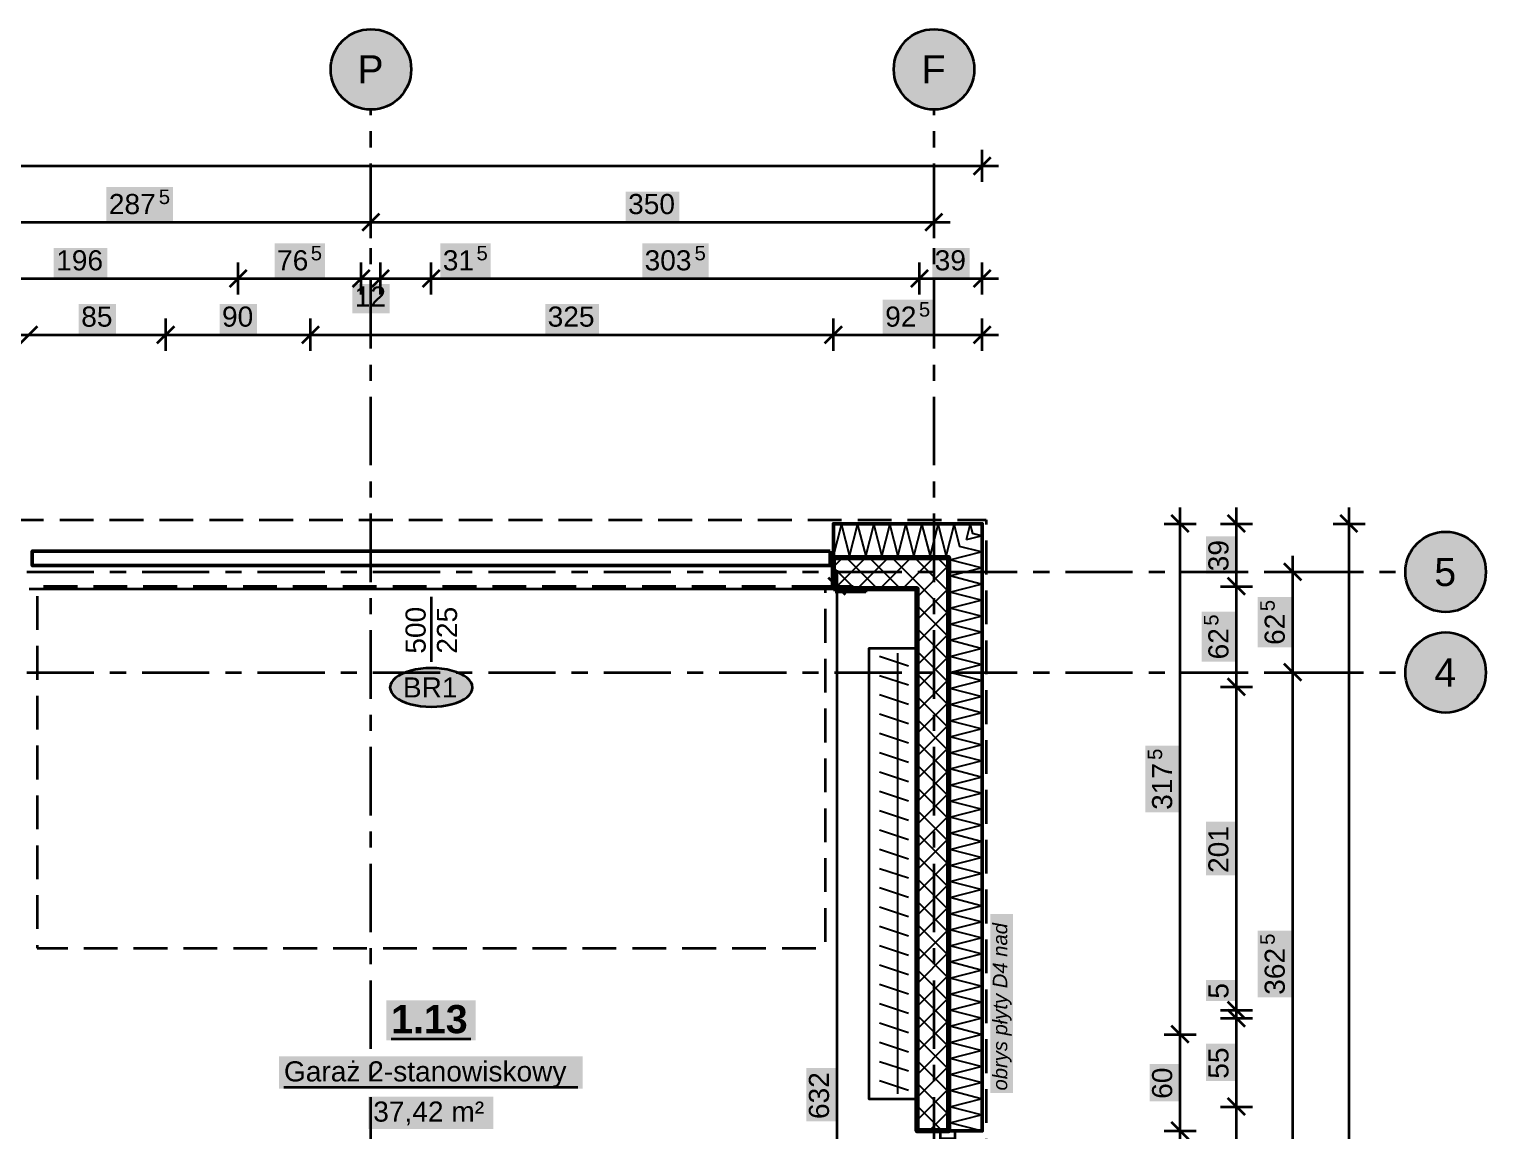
# Model space of a CAD drawing. Header units: metres. Extents: x -6.2 to 22.3, y -6.3 to 13.3.
# Drawn here: x 12.75 to 21.8, y 5.9 to 12.75 of the extents above; entities that cross this region are included whole.
import ezdxf

# ---------------------------------------------------------------- set-up
doc = ezdxf.new("R2010")
doc.units = ezdxf.units.M
doc.linetypes.add('KRESKOWA', pattern=[5.25, 4.2, -1.05])
doc.linetypes.add('PUNKTOWA', pattern=[10.5, 8.4, -1.05, 0, -1.05])
for name, color, linetype, lineweight in [('A-DRZWI', 3, 'Continuous', 35), ('A-KRESKOWANIE', 8, 'Continuous', 18), ('A-MASKA', 7, 'Continuous', 18), ('A-MEBLE', 8, 'Continuous', 18), ('A-NAD-CIECIEM', 8, 'KRESKOWA', 25), ('A-OPISY', 2, 'Continuous', 25), ('A-OSIE', 1, 'PUNKTOWA', 25), ('A-POMIESZCZENIA', 2, 'Continuous', 25), ('A-SCIANY-IZOL', 4, 'Continuous', 35), ('A-SCIANY-KONSTR', 7, 'Continuous', 50), ('A-WIDOK', 7, 'Continuous', 25), ('A-WYMIARY', 1, 'Continuous', 25)]:
    doc.layers.add(name, color=color, linetype=linetype, lineweight=lineweight)
doc.styles.add('PL_ARIAL', font='arial.ttf')
doc.styles.add('PL_ARIAL_B', font='arialbd.ttf')
doc.styles.add('PL_ARIAL_I', font='ariali.ttf')

msp = doc.modelspace()

# ---------------------------------------------------------------- hatches: boundary and pattern name
at = {"layer": 'A-MASKA', "true_color": 0xffffff}
for points in [[(13.2308, 11.5575), (13.6442, 11.5575), (13.6442, 11.7675), (13.2308, 11.7675)], [(16.4584, 11.5575), (16.7916, 11.5575), (16.7916, 11.74), (16.4584, 11.74)], [(14.2763, 11.2075), (14.5887, 11.2075), (14.5887, 11.4175), (14.2763, 11.4175)], [(15.3065, 11.2075), (15.6188, 11.2075), (15.6188, 11.4175), (15.3065, 11.4175)], [(16.5608, 11.2075), (16.9742, 11.2075), (16.9742, 11.4175), (16.5608, 11.4175)], [(12.9034, 11.2075), (13.2366, 11.2075), (13.2366, 11.39), (12.9034, 11.39)], [(18.364, 11.2075), (18.596, 11.2075), (18.596, 11.39), (18.364, 11.39)], [(14.759, 10.9825), (14.991, 10.9825), (14.991, 11.165), (14.759, 11.165)], [(18.0563, 10.8575), (18.3687, 10.8575), (18.3687, 11.0675), (18.0563, 11.0675)], [(13.059, 10.8575), (13.291, 10.8575), (13.291, 11.04), (13.059, 11.04)], [(13.934, 10.8575), (14.166, 10.8575), (14.166, 11.04), (13.934, 11.04)], [(15.9584, 10.8575), (16.2916, 10.8575), (16.2916, 11.04), (15.9584, 11.04)], [(20.2475, 9.364), (20.2475, 9.596), (20.065, 9.596), (20.065, 9.364)], [(20.5975, 8.9063), (20.5975, 9.2187), (20.3875, 9.2187), (20.3875, 8.9063)], [(20.2475, 8.8163), (20.2475, 9.1287), (20.0375, 9.1287), (20.0375, 8.8163)], [(19.8975, 7.8808), (19.8975, 8.2942), (19.6875, 8.2942), (19.6875, 7.8808)], [(20.2475, 7.4884), (20.2475, 7.8216), (20.065, 7.8216), (20.065, 7.4884)], [(18.8648, 6.1358), (18.8648, 7.2492), (18.725, 7.2492), (18.725, 6.1358)], [(20.5975, 6.7308), (20.5975, 7.1442), (20.3875, 7.1442), (20.3875, 6.7308)], [(20.2475, 6.7065), (20.2475, 6.8375), (20.065, 6.8375), (20.065, 6.7065)], [(20.2475, 6.209), (20.2475, 6.441), (20.065, 6.441), (20.065, 6.209)], [(17.7645, 5.9584), (17.7645, 6.2916), (17.582, 6.2916), (17.582, 5.9584)], [(19.8975, 6.084), (19.8975, 6.316), (19.715, 6.316), (19.715, 6.084)]]:
    msp.add_hatch(color=7, dxfattribs=at).paths.add_polyline_path(points)
at = {"layer": 'A-OPISY', "true_color": 0xffffff}
msp.add_hatch(color=7, dxfattribs=at).paths.add_polyline_path([(15.5067, 8.6569), (15.5045, 8.6725), (15.498, 8.6879), (15.4872, 8.7028), (15.4723, 8.7169), (15.4537, 8.7299), (15.4315, 8.7417), (15.4063, 8.7521), (15.3784, 8.7608), (15.3482, 8.7677), (15.3164, 8.7728), (15.2835, 8.7759), (15.25, 8.7769), (15.2165, 8.7759), (15.1836, 8.7728), (15.1518, 8.7677), (15.1216, 8.7608), (15.0937, 8.7521), (15.0685, 8.7417), (15.0463, 8.7299), (15.0277, 8.7169), (15.0128, 8.7028), (15.002, 8.6879), (14.9955, 8.6725), (14.9933, 8.6569), (14.9955, 8.6412), (15.002, 8.6258), (15.0128, 8.611), (15.0277, 8.5969), (15.0463, 8.5838), (15.0685, 8.572), (15.0937, 8.5617), (15.1216, 8.553), (15.1518, 8.546), (15.1836, 8.541), (15.2165, 8.5379), (15.25, 8.5369), (15.2835, 8.5379), (15.3164, 8.541), (15.3482, 8.546), (15.3784, 8.553), (15.4063, 8.5617), (15.4315, 8.572), (15.4537, 8.5838), (15.4723, 8.5969), (15.4872, 8.611), (15.498, 8.6258), (15.5045, 8.6412)])
at = {"layer": 'A-OSIE', "true_color": 0xffffff}
for points in [[(15.125, 12.5), (15.1229, 12.5326), (15.1165, 12.5647), (15.106, 12.5957), (15.0915, 12.625), (15.0733, 12.6522), (15.0518, 12.6768), (15.0272, 12.6983), (15, 12.7165), (14.9707, 12.731), (14.9397, 12.7415), (14.9076, 12.7479), (14.875, 12.75), (14.8424, 12.7479), (14.8103, 12.7415), (14.7793, 12.731), (14.75, 12.7165), (14.7228, 12.6983), (14.6982, 12.6768), (14.6767, 12.6522), (14.6585, 12.625), (14.644, 12.5957), (14.6335, 12.5647), (14.6271, 12.5326), (14.625, 12.5), (14.6271, 12.4674), (14.6335, 12.4353), (14.644, 12.4043), (14.6585, 12.375), (14.6767, 12.3478), (14.6982, 12.3232), (14.7228, 12.3017), (14.75, 12.2835), (14.7793, 12.269), (14.8103, 12.2585), (14.8424, 12.2521), (14.875, 12.25), (14.9076, 12.2521), (14.9397, 12.2585), (14.9707, 12.269), (15, 12.2835), (15.0272, 12.3017), (15.0518, 12.3232), (15.0733, 12.3478), (15.0915, 12.375), (15.106, 12.4043), (15.1165, 12.4353), (15.1229, 12.4674)], [(18.625, 12.5), (18.6229, 12.5326), (18.6165, 12.5647), (18.606, 12.5957), (18.5915, 12.625), (18.5733, 12.6522), (18.5518, 12.6768), (18.5272, 12.6983), (18.5, 12.7165), (18.4707, 12.731), (18.4397, 12.7415), (18.4076, 12.7479), (18.375, 12.75), (18.3424, 12.7479), (18.3103, 12.7415), (18.2793, 12.731), (18.25, 12.7165), (18.2228, 12.6983), (18.1982, 12.6768), (18.1767, 12.6522), (18.1585, 12.625), (18.144, 12.5957), (18.1335, 12.5647), (18.1271, 12.5326), (18.125, 12.5), (18.1271, 12.4674), (18.1335, 12.4353), (18.144, 12.4043), (18.1585, 12.375), (18.1767, 12.3478), (18.1982, 12.3232), (18.2228, 12.3017), (18.25, 12.2835), (18.2793, 12.269), (18.3103, 12.2585), (18.3424, 12.2521), (18.375, 12.25), (18.4076, 12.2521), (18.4397, 12.2585), (18.4707, 12.269), (18.5, 12.2835), (18.5272, 12.3017), (18.5518, 12.3232), (18.5733, 12.3478), (18.5915, 12.375), (18.606, 12.4043), (18.6165, 12.4353), (18.6229, 12.4674)], [(21.805, 9.375), (21.8029, 9.4076), (21.7965, 9.4397), (21.786, 9.4707), (21.7715, 9.5), (21.7533, 9.5272), (21.7318, 9.5518), (21.7072, 9.5733), (21.68, 9.5915), (21.6507, 9.606), (21.6197, 9.6165), (21.5876, 9.6229), (21.555, 9.625), (21.5224, 9.6229), (21.4903, 9.6165), (21.4593, 9.606), (21.43, 9.5915), (21.4028, 9.5733), (21.3782, 9.5518), (21.3567, 9.5272), (21.3385, 9.5), (21.324, 9.4707), (21.3135, 9.4397), (21.3071, 9.4076), (21.305, 9.375), (21.3071, 9.3424), (21.3135, 9.3103), (21.324, 9.2793), (21.3385, 9.25), (21.3567, 9.2228), (21.3782, 9.1982), (21.4028, 9.1767), (21.43, 9.1585), (21.4593, 9.144), (21.4903, 9.1335), (21.5224, 9.1271), (21.555, 9.125), (21.5876, 9.1271), (21.6197, 9.1335), (21.6507, 9.144), (21.68, 9.1585), (21.7072, 9.1767), (21.7318, 9.1982), (21.7533, 9.2228), (21.7715, 9.25), (21.786, 9.2793), (21.7965, 9.3103), (21.8029, 9.3424)], [(21.805, 8.75), (21.8029, 8.7826), (21.7965, 8.8147), (21.786, 8.8457), (21.7715, 8.875), (21.7533, 8.9022), (21.7318, 8.9268), (21.7072, 8.9483), (21.68, 8.9665), (21.6507, 8.981), (21.6197, 8.9915), (21.5876, 8.9979), (21.555, 9), (21.5224, 8.9979), (21.4903, 8.9915), (21.4593, 8.981), (21.43, 8.9665), (21.4028, 8.9483), (21.3782, 8.9268), (21.3567, 8.9022), (21.3385, 8.875), (21.324, 8.8457), (21.3135, 8.8147), (21.3071, 8.7826), (21.305, 8.75), (21.3071, 8.7174), (21.3135, 8.6853), (21.324, 8.6543), (21.3385, 8.625), (21.3567, 8.5978), (21.3782, 8.5732), (21.4028, 8.5517), (21.43, 8.5335), (21.4593, 8.519), (21.4903, 8.5085), (21.5224, 8.5021), (21.555, 8.5), (21.5876, 8.5021), (21.6197, 8.5085), (21.6507, 8.519), (21.68, 8.5335), (21.7072, 8.5517), (21.7318, 8.5732), (21.7533, 8.5978), (21.7715, 8.625), (21.786, 8.6543), (21.7965, 8.6853), (21.8029, 8.7174)]]:
    msp.add_hatch(color=7, dxfattribs=at).paths.add_polyline_path(points)
at = {"layer": 'A-POMIESZCZENIA', "true_color": 0xffffff}
for points in [[(14.9703, 6.4622), (15.5253, 6.4622), (15.5253, 6.7122), (14.9703, 6.7122)], [(14.304, 6.1622), (16.1916, 6.1622), (16.1916, 6.3622), (14.304, 6.3622)], [(14.8593, 5.9122), (15.6363, 5.9122), (15.6363, 6.1122), (14.8593, 6.1122)]]:
    msp.add_hatch(color=7, dxfattribs=at).paths.add_polyline_path(points)

# ---------------------------------------------------------------- linework, layer by layer
at = {"layer": 'A-DRZWI', "lineweight": 50, "ltscale": 0.05}
msp.add_lwpolyline([(17.73, 9.505), (12.77, 9.505), (12.77, 9.415), (17.73, 9.415)], close=True, dxfattribs=at)
at = {"layer": 'A-DRZWI', "linetype": 'KRESKOWA', "lineweight": 35, "ltscale": 0.05, "flags": 128}
msp.add_lwpolyline([(17.7, 9.285), (12.8, 9.285), (12.8, 7.035), (17.7, 7.035)], close=True, dxfattribs=at)
at = {"layer": 'A-DRZWI', "lineweight": 35, "ltscale": 0.05}
msp.add_lwpolyline([(18.505, 5.9), (18.505, 5.85), (18.415, 5.85), (18.415, 5.9)], close=True, dxfattribs=at)
at = {"layer": 'A-KRESKOWANIE', "lineweight": 25, "ltscale": 0.05}
for points in [[(17.75, 9.4725), (17.8, 9.6675), (17.85, 9.4725), (17.9, 9.6675), (17.95, 9.4725), (18, 9.6675), (18.05, 9.4725), (18.1, 9.6675), (18.15, 9.4725), (18.2, 9.6675), (18.25, 9.4725), (18.3, 9.6675), (18.35, 9.4725), (18.4, 9.6675), (18.45, 9.4725), (18.5, 9.6675), (18.5342, 9.5342)], [(18.5767, 9.5767), (18.6, 9.6675), (18.6138, 9.6138)], [(18.5767, 9.5767), (18.6675, 9.6), (18.6138, 9.6138)], [(18.6675, 5.9), (18.4725, 5.95), (18.6675, 6), (18.4725, 6.05), (18.6675, 6.1), (18.4725, 6.15), (18.6675, 6.2), (18.4725, 6.25), (18.6675, 6.3), (18.4725, 6.35), (18.6675, 6.4), (18.4725, 6.45), (18.6675, 6.5), (18.4725, 6.55), (18.6675, 6.6), (18.4725, 6.65), (18.6675, 6.7), (18.4725, 6.75), (18.6675, 6.8), (18.4725, 6.85), (18.6675, 6.9), (18.4725, 6.95), (18.6675, 7), (18.4725, 7.05), (18.6675, 7.1), (18.4725, 7.15), (18.6675, 7.2), (18.4725, 7.25), (18.6675, 7.3), (18.4725, 7.35), (18.6675, 7.4), (18.4725, 7.45), (18.6675, 7.5), (18.4725, 7.55), (18.6675, 7.6), (18.4725, 7.65), (18.6675, 7.7), (18.4725, 7.75), (18.6675, 7.8), (18.4725, 7.85), (18.6675, 7.9), (18.4725, 7.95), (18.6675, 8), (18.4725, 8.05), (18.6675, 8.1), (18.4725, 8.15), (18.6675, 8.2), (18.4725, 8.25), (18.6675, 8.3), (18.4725, 8.35), (18.6675, 8.4), (18.4725, 8.45), (18.6675, 8.5), (18.4725, 8.55), (18.6675, 8.6), (18.4725, 8.65), (18.6675, 8.7), (18.4725, 8.75), (18.6675, 8.8), (18.4725, 8.85), (18.6675, 8.9), (18.4725, 8.95), (18.6675, 9), (18.4725, 9.05), (18.6675, 9.1), (18.4725, 9.15), (18.6675, 9.2), (18.4725, 9.25), (18.6675, 9.3), (18.4725, 9.35), (18.6675, 9.4), (18.4725, 9.45), (18.6675, 9.5), (18.5342, 9.5342)], [(17.75, 9.4061), (17.8089, 9.465)], [(17.7553, 9.27), (17.9503, 9.465)], [(18.0243, 9.27), (17.8293, 9.465)], [(17.8967, 9.27), (18.0917, 9.465)], [(18.1657, 9.27), (17.9707, 9.465)], [(18.0381, 9.27), (18.2331, 9.465)], [(18.285, 9.2922), (18.1122, 9.465)], [(18.285, 9.4336), (18.2536, 9.465)], [(18.285, 9.3755), (18.3745, 9.465)], [(18.465, 9.2536), (18.285, 9.4336)], [(18.465, 9.395), (18.395, 9.465)], [(17.8829, 9.27), (17.75, 9.4029)], [(18.1795, 9.27), (18.285, 9.3755)], [(18.27, 9.219), (18.465, 9.414)], [(18.27, 9.0776), (18.465, 9.2726)], [(18.465, 9.1122), (18.285, 9.2922)], [(18.465, 8.9707), (18.27, 9.1657)], [(18.27, 8.9362), (18.465, 9.1312)], [(18.465, 8.8293), (18.27, 9.0243)], [(18.27, 8.7948), (18.465, 8.9898)], [(18.465, 8.6879), (18.27, 8.8829)], [(18.27, 8.6533), (18.465, 8.8483)], [(18.465, 8.5465), (18.27, 8.7415)], [(18.27, 8.5119), (18.465, 8.7069)], [(18.465, 8.4051), (18.27, 8.6001)], [(18.27, 8.3705), (18.465, 8.5655)], [(18.465, 8.2636), (18.27, 8.4586)], [(18.27, 8.2291), (18.465, 8.4241)], [(18.465, 8.1222), (18.27, 8.3172)], [(18.27, 8.0877), (18.465, 8.2827)], [(18.465, 7.9808), (18.27, 8.1758)], [(18.27, 7.9462), (18.465, 8.1412)], [(18.465, 7.8394), (18.27, 8.0344)], [(18.27, 7.8048), (18.465, 7.9998)], [(18.465, 7.698), (18.27, 7.893)], [(18.27, 7.6634), (18.465, 7.8584)], [(18.465, 7.5565), (18.27, 7.7515)], [(18.27, 7.522), (18.465, 7.717)], [(18.465, 7.4151), (18.27, 7.6101)], [(18.27, 7.3806), (18.465, 7.5756)], [(18.465, 7.2737), (18.27, 7.4687)], [(18.27, 7.2391), (18.465, 7.4341)], [(18.465, 7.1323), (18.27, 7.3273)], [(18.27, 7.0977), (18.465, 7.2927)], [(18.465, 6.9908), (18.27, 7.1858)], [(18.27, 6.9563), (18.465, 7.1513)], [(18.465, 6.8494), (18.27, 7.0444)], [(18.27, 6.8149), (18.465, 7.0099)], [(18.465, 6.708), (18.27, 6.903)], [(18.27, 6.6734), (18.465, 6.8684)], [(18.465, 6.5666), (18.27, 6.7616)], [(18.27, 6.532), (18.465, 6.727)], [(18.465, 6.4252), (18.27, 6.6202)], [(18.27, 6.3906), (18.465, 6.5856)], [(18.465, 6.2837), (18.27, 6.4787)], [(18.27, 6.2492), (18.465, 6.4442)], [(18.465, 6.1423), (18.27, 6.3373)], [(18.27, 6.1078), (18.465, 6.3028)], [(18.465, 6.0009), (18.27, 6.1959)], [(18.27, 5.9663), (18.465, 6.1613)], [(18.4245, 5.9), (18.27, 6.0545)], [(18.3451, 5.9), (18.465, 6.0199)], [(18.2831, 5.9), (18.27, 5.9131)]]:
    msp.add_lwpolyline(points, dxfattribs=at)
at = {"layer": 'A-MEBLE', "lineweight": 35, "ltscale": 0.05}
msp.add_lwpolyline([(18.27, 6.1), (18.27, 8.9), (17.97, 8.9), (17.97, 6.1)], close=True, dxfattribs=at)
at = {"layer": 'A-MEBLE', "lineweight": 25, "ltscale": 0.05}
for points in [[(18.216, 8.79), (18.036, 8.85)], [(18.15, 6.13), (18.15, 8.87)], [(18.216, 8.67), (18.036, 8.73)], [(18.216, 8.55), (18.036, 8.61)], [(18.216, 8.43), (18.036, 8.49)], [(18.216, 8.31), (18.036, 8.37)], [(18.216, 8.19), (18.036, 8.25)], [(18.216, 8.07), (18.036, 8.13)], [(18.216, 7.95), (18.036, 8.01)], [(18.216, 7.83), (18.036, 7.89)], [(18.216, 7.71), (18.036, 7.77)], [(18.216, 7.59), (18.036, 7.65)], [(18.216, 7.47), (18.036, 7.53)], [(18.216, 7.35), (18.036, 7.41)], [(18.216, 7.23), (18.036, 7.29)], [(18.216, 7.11), (18.036, 7.17)], [(18.216, 6.99), (18.036, 7.05)], [(18.216, 6.87), (18.036, 6.93)], [(18.216, 6.75), (18.036, 6.81)], [(18.216, 6.63), (18.036, 6.69)], [(18.216, 6.51), (18.036, 6.57)], [(18.216, 6.39), (18.036, 6.45)], [(18.216, 6.27), (18.036, 6.33)], [(18.216, 6.15), (18.036, 6.21)]]:
    msp.add_lwpolyline(points, dxfattribs=at)
at = {"layer": 'A-NAD-CIECIEM', "linetype": 'KRESKOWA', "lineweight": 35, "ltscale": 0.05, "flags": 128}
for points in [[(11.7005, 9.7), (18.7, 9.7), (18.7, -0.325), (18.6755, -0.325)], [(17.95, 9.2695), (17.95, 9.25), (17.7505, 9.25)]]:
    msp.add_lwpolyline(points, dxfattribs=at)
at = {"layer": 'A-OPISY', "lineweight": 35, "ltscale": 0.05}
msp.add_lwpolyline([(15.5067, 8.6569), (15.5045, 8.6725), (15.498, 8.6879), (15.4872, 8.7028), (15.4723, 8.7169), (15.4537, 8.7299), (15.4315, 8.7417), (15.4063, 8.7521), (15.3784, 8.7608), (15.3482, 8.7677), (15.3164, 8.7728), (15.2835, 8.7759), (15.25, 8.7769), (15.2165, 8.7759), (15.1836, 8.7728), (15.1518, 8.7677), (15.1216, 8.7608), (15.0937, 8.7521), (15.0685, 8.7417), (15.0463, 8.7299), (15.0277, 8.7169), (15.0128, 8.7028), (15.002, 8.6879), (14.9955, 8.6725), (14.9933, 8.6569), (14.9955, 8.6412), (15.002, 8.6258), (15.0128, 8.611), (15.0277, 8.5969), (15.0463, 8.5838), (15.0685, 8.572), (15.0937, 8.5617), (15.1216, 8.553), (15.1518, 8.546), (15.1836, 8.541), (15.2165, 8.5379), (15.25, 8.5369), (15.2835, 8.5379), (15.3164, 8.541), (15.3482, 8.546), (15.3784, 8.553), (15.4063, 8.5617), (15.4315, 8.572), (15.4537, 8.5838), (15.4723, 8.5969), (15.4872, 8.611), (15.498, 8.6258), (15.5045, 8.6412)], close=True, dxfattribs=at)
at = {"layer": 'A-OSIE', "linetype": 'PUNKTOWA', "lineweight": 35, "ltscale": 0.050668, "flags": 128}
for points in [[(14.875, -5.2), (14.875, 12.25)], [(18.375, -5.2), (18.375, 12.25)]]:
    msp.add_lwpolyline(points, dxfattribs=at)
at = {"layer": 'A-OSIE', "linetype": 'PUNKTOWA', "lineweight": 35, "ltscale": 0.049691, "flags": 128}
for points in [[(-5.2, 9.375), (21.305, 9.375)], [(-5.2, 8.75), (21.305, 8.75)]]:
    msp.add_lwpolyline(points, dxfattribs=at)
at = {"layer": 'A-OSIE', "linetype": 'Continuous', "lineweight": 35, "ltscale": 0.05}
for centre in [(14.875, 12.5), (18.375, 12.5), (21.555, 9.375), (21.555, 8.75)]:
    msp.add_circle(centre, 0.25, dxfattribs=at)
at = {"layer": 'A-POMIESZCZENIA', "lineweight": 35, "ltscale": 0.05}
for points in [[(15.0003, 6.4722), (15.4953, 6.4722)], [(14.334, 6.1722), (16.1616, 6.1722)]]:
    msp.add_lwpolyline(points, dxfattribs=at)
at = {"layer": 'A-SCIANY-IZOL', "lineweight": 50, "ltscale": 0.05}
msp.add_lwpolyline([(17.75, 9.465), (17.75, 9.465), (17.75, 9.675), (17.75, 9.675), (17.75, 9.675), (18.675, 9.675), (18.675, 9.675), (18.675, 9.675), (18.675, 5.9), (18.675, 5.9), (18.675, 5.9), (18.465, 5.9), (18.465, 5.9), (18.465, 5.9), (18.465, 9.465), (18.465, 9.465), (18.465, 9.465), (18.465, 9.465), (18.465, 9.465), (18.465, 9.465), (18.465, 9.465), (18.465, 9.465), (18.465, 9.465), (18.465, 9.465), (18.465, 9.465), (18.465, 9.465), (18.465, 9.465), (18.465, 9.465), (18.465, 9.465), (18.465, 9.465), (18.465, 9.465), (17.75, 9.465)], close=True, dxfattribs=at)
at = {"layer": 'A-SCIANY-KONSTR', "lineweight": 70, "ltscale": 0.05}
msp.add_lwpolyline([(17.75, 9.27), (17.75, 9.27), (17.75, 9.465), (17.75, 9.465), (17.75, 9.465), (18.465, 9.465), (18.465, 9.465), (18.465, 9.465), (18.465, 5.9), (18.465, 5.9), (18.465, 5.9), (18.27, 5.9), (18.27, 5.9), (18.27, 5.9), (18.27, 9.27), (18.27, 9.27), (18.27, 9.27), (18.27, 9.27), (18.27, 9.27), (18.27, 9.27), (18.27, 9.27), (18.27, 9.27), (18.27, 9.27), (18.27, 9.27), (18.27, 9.27), (18.27, 9.27), (18.27, 9.27), (18.27, 9.27), (18.27, 9.27), (18.27, 9.27), (18.27, 9.27), (17.75, 9.27)], close=True, dxfattribs=at)
at = {"layer": 'A-WIDOK', "lineweight": 35, "ltscale": 0.05}
msp.add_lwpolyline([(12.7505, 9.27), (17.7495, 9.27)], dxfattribs=at)
at = {"layer": 'A-WYMIARY', "lineweight": 35, "ltscale": 0.05}
for points in [[(18.622, 11.847), (18.728, 11.953)], [(18.675, 11.8), (18.675, 12)], [(-0.4, 11.9), (18.775, 11.9)], [(14.822, 11.497), (14.928, 11.603)], [(14.875, 11.45), (14.875, 11.65)], [(18.322, 11.497), (18.428, 11.603)], [(18.375, 11.45), (18.375, 11.65)], [(-0.1, 11.55), (18.475, 11.55)], [(13.997, 11.147), (14.103, 11.253)], [(14.05, 11.1), (14.05, 11.3)], [(14.762, 11.147), (14.868, 11.253)], [(14.815, 11.1), (14.815, 11.3)], [(14.882, 11.147), (14.988, 11.253)], [(14.935, 11.1), (14.935, 11.3)], [(15.197, 11.147), (15.303, 11.253)], [(15.25, 11.1), (15.25, 11.3)], [(18.232, 11.147), (18.338, 11.253)], [(18.285, 11.1), (18.285, 11.3)], [(18.622, 11.147), (18.728, 11.253)], [(18.675, 11.1), (18.675, 11.3)], [(-0.4, 11.2), (18.775, 11.2)], [(12.697, 10.797), (12.803, 10.903)], [(13.547, 10.797), (13.653, 10.903)], [(13.6, 10.75), (13.6, 10.95)], [(14.447, 10.797), (14.553, 10.903)], [(14.5, 10.75), (14.5, 10.95)], [(17.697, 10.797), (17.803, 10.903)], [(17.75, 10.75), (17.75, 10.95)], [(18.622, 10.797), (18.728, 10.903)], [(18.675, 10.75), (18.675, 10.95)], [(-0.4, 10.85), (18.775, 10.85)], [(19.958, 9.622), (19.852, 9.728)], [(19.905, -0.4), (19.905, 9.775)], [(20.308, 9.622), (20.202, 9.728)], [(20.255, -0.4), (20.255, 9.775)], [(21.008, 9.622), (20.902, 9.728)], [(20.955, -0.4), (20.955, 9.775)], [(19.805, 9.675), (20.005, 9.675)], [(20.155, 9.675), (20.355, 9.675)], [(20.855, 9.675), (21.055, 9.675)], [(20.658, 9.322), (20.552, 9.428)], [(20.605, -0.1), (20.605, 9.475)], [(17.825, 9.232), (17.719, 9.338)], [(17.772, -0.01), (17.772, 9.385)], [(20.308, 9.232), (20.202, 9.338)], [(20.505, 9.375), (20.705, 9.375)], [(17.872, 9.285), (17.672, 9.285)], [(20.155, 9.285), (20.355, 9.285)], [(15.25, 9.22), (15.25, 8.8169)], [(20.658, 8.697), (20.552, 8.803)], [(20.308, 8.607), (20.202, 8.713)], [(20.505, 8.75), (20.705, 8.75)], [(20.155, 8.66), (20.355, 8.66)], [(20.308, 6.597), (20.202, 6.703)], [(20.155, 6.65), (20.355, 6.65)], [(20.308, 6.547), (20.202, 6.653)], [(19.958, 6.447), (19.852, 6.553)], [(20.155, 6.6), (20.355, 6.6)], [(19.805, 6.5), (20.005, 6.5)], [(20.308, 5.997), (20.202, 6.103)], [(20.155, 6.05), (20.355, 6.05)], [(19.805, 5.9), (20.005, 5.9)], [(19.958, 5.847), (19.852, 5.953)]]:
    msp.add_lwpolyline(points, dxfattribs=at)

# ---------------------------------------------------------------- texts
at = {"layer": 'A-OPISY', "style": 'PL_ARIAL'}
msp.add_text('BR1', height=0.125, dxfattribs=at).set_placement((15.0733, 8.5944))
at = {"layer": 'A-OPISY', "style": 'PL_ARIAL_I'}
msp.add_text('obrys płyty D4 nad', height=0.09, rotation=90, dxfattribs=at).set_placement((18.83, 6.1508))
at = {"layer": 'A-OSIE', "style": 'PL_ARIAL'}
for s, p in [('P', (14.7902, 12.4125)), ('F', (18.2973, 12.4125)), ('5', (21.4843, 9.2875)), ('4', (21.4843, 8.6625))]:
    msp.add_text(s, height=0.175, dxfattribs=at).set_placement(p)
at = {"layer": 'A-POMIESZCZENIA'}
for s, height, style, p in [('1.13', 0.175, 'PL_ARIAL_B', (15.0003, 6.5072)), ('Garaż 2-stanowiskowy', 0.125, 'PL_ARIAL', (14.334, 6.2072)), ('37,42 m²', 0.125, 'PL_ARIAL', (14.8893, 5.9572))]:
    msp.add_text(s, height=height, dxfattribs=dict(at, style=style)).set_placement(p)
at = {"layer": 'A-WYMIARY', "style": 'PL_ARIAL'}
for s, height, p in [('287', 0.125, (13.2458, 11.6)), ('5', 0.09, (13.5564, 11.6625)), ('350', 0.125, (16.4734, 11.6)), ('196', 0.125, (12.9184, 11.25)), ('76', 0.125, (14.2913, 11.25)), ('5', 0.09, (14.5009, 11.3125)), ('31', 0.125, (15.3215, 11.25)), ('5', 0.09, (15.5311, 11.3125)), ('303', 0.125, (16.5758, 11.25)), ('5', 0.09, (16.8864, 11.3125)), ('39', 0.125, (18.379, 11.25)), ('12', 0.125, (14.774, 11.025)), ('5', 0.09, (18.2809, 10.9625)), ('85', 0.125, (13.074, 10.9)), ('90', 0.125, (13.949, 10.9)), ('325', 0.125, (15.9734, 10.9)), ('92', 0.125, (18.0713, 10.9))]:
    msp.add_text(s, height=height, dxfattribs=at).set_placement(p)
for s, height, p in [('39', 0.125, (20.205, 9.379)), ('500', 0.125, (15.215, 8.8669)), ('225', 0.125, (15.41, 8.8669)), ('5', 0.09, (20.4925, 9.1309)), ('5', 0.09, (20.1425, 9.0409)), ('62', 0.125, (20.555, 8.9213)), ('62', 0.125, (20.205, 8.8313)), ('5', 0.09, (19.7925, 8.2064)), ('317', 0.125, (19.855, 7.8958)), ('201', 0.125, (20.205, 7.5034)), ('5', 0.09, (20.4925, 7.0564)), ('362', 0.125, (20.555, 6.7458)), ('5', 0.125, (20.205, 6.7215)), ('55', 0.125, (20.205, 6.224)), ('632', 0.125, (17.722, 5.9734)), ('60', 0.125, (19.855, 6.099))]:
    msp.add_text(s, height=height, rotation=90, dxfattribs=at).set_placement(p)

doc.saveas('drawing.dxf')
